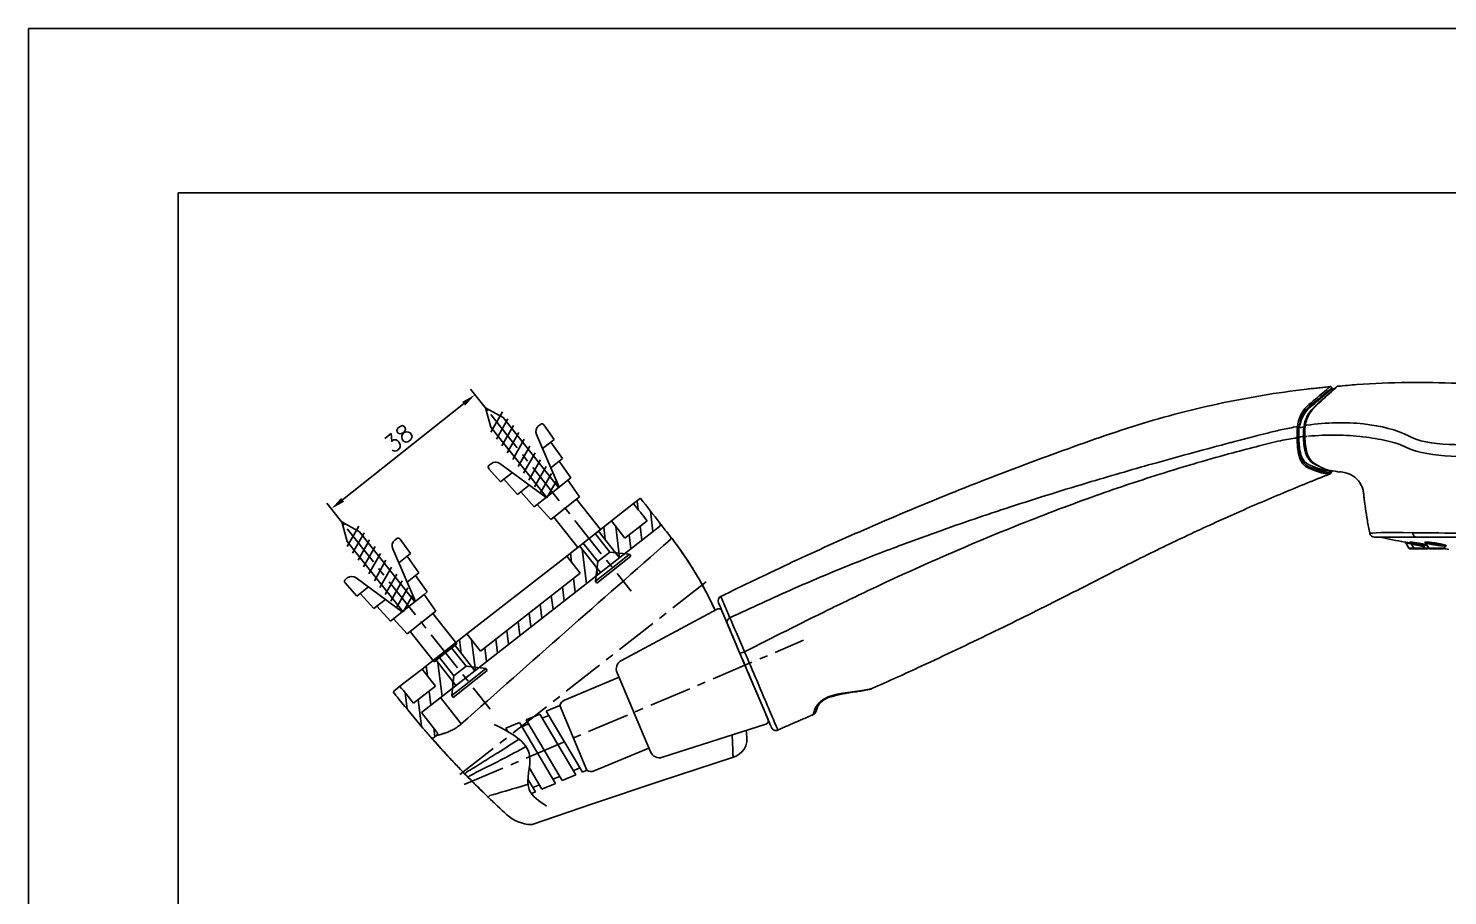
# Model space of a CAD drawing. Extents: x 1212 to 1806, y -420 to 0.
# Drawn here: x 1212.2 to 1506.1, y -179.5 to 0 of the extents above; entities that cross this region are included whole.
import ezdxf

# ---------------------------------------------------------------- set-up
doc = ezdxf.new("R2010")
doc.units = 0
doc.header["$LTSCALE"] = 7
doc.header["$MEASUREMENT"] = 0
doc.header["$PDSIZE"] = -10
doc.linetypes.add('CENTER', pattern=[2, 1.25, -0.25, 0.25, -0.25])
doc.layers.get('0').update_dxf_attribs({"color": 2, "linetype": 'CONTINUOUS'})
for name, color, linetype in [('41', 7, 'CONTINUOUS'), ('CEN', 1, 'CENTER'), ('CL', 1, 'CENTER'), ('D', 2, 'CONTINUOUS'), ('DIM', 2, 'CONTINUOUS'), ('DWG', 7, 'CONTINUOUS')]:
    doc.layers.add(name, color=color, linetype=linetype)
doc.styles.add('GHS', font='ROMANS', dxfattribs={"bigfont": 'GHS'})

# ---------------------------------------------------------------- blocks, each defined once
blk = doc.blocks.new('S')
at = {"layer": 'DWG', "color": 2}
for p, q in [((5596.35, 3276.4), (5600.01, 3276.61)), ((5596.35, 3275.51), (5596.35, 3276.4)), ((5568.04, 3273.82), (5567.54, 3273.82)), ((5567.54, 3264.82), (5567.54, 3273.82)), ((5568.04, 3273.82), (5568.04, 3269.32)), ((5568.04, 3273.82), (5570.94, 3270.92)), ((5583.79, 3273.12), (5587.98, 3273.36)), ((5587.98, 3274.17), (5592.17, 3274.41)), ((5587.98, 3273.36), (5587.98, 3274.17)), ((5599.43, 3274.15), (5587.98, 3271.06)), ((5587.98, 3273.36), (5587.98, 3269.32)), ((5592.17, 3275.28), (5596.35, 3275.51)), ((5592.17, 3274.41), (5592.17, 3275.28)), ((5592.17, 3274.41), (5592.17, 3272.19)), ((5596.35, 3275.51), (5596.35, 3273.32)), ((5600.54, 3276.11), (5600.54, 3275.6)), ((5570.94, 3270.92), (5575.79, 3270.92)), ((5570.94, 3270.92), (5570.94, 3267.72)), ((5583.79, 3272.32), (5575.79, 3272.32)), ((5575.79, 3272.32), (5575.79, 3269.32)), ((5583.79, 3272.32), (5583.79, 3273.12)), ((5583.79, 3266.32), (5583.79, 3272.32)), ((5587.82, 3267.72), (5589.37, 3271.57)), ((5587.98, 3270.92), (5606.46, 3270.92)), ((5589.37, 3267.07), (5591.18, 3271.57)), ((5591.18, 3267.07), (5592.99, 3271.57)), ((5592.99, 3267.07), (5594.8, 3271.57)), ((5594.8, 3267.07), (5596.61, 3271.57)), ((5596.61, 3267.07), (5598.42, 3271.57)), ((5598.42, 3267.07), (5600.23, 3271.57)), ((5600.23, 3267.07), (5602.04, 3271.57)), ((5602.04, 3267.07), (5603.85, 3271.57)), ((5603.85, 3267.07), (5605.66, 3271.57)), ((5605.66, 3267.07), (5607.47, 3271.57)), ((5610.33, 3269.33), (5606.46, 3270.92)), ((5568.04, 3264.82), (5568.04, 3269.32)), ((5568.04, 3264.82), (5570.94, 3267.72)), ((5570.94, 3267.72), (5575.79, 3267.72)), ((5575.79, 3266.32), (5575.79, 3269.32)), ((5587.98, 3265.28), (5587.98, 3269.32)), ((5587.98, 3267.72), (5606.46, 3267.72)), ((5599.43, 3264.49), (5587.98, 3267.59)), ((5610.33, 3269.33), (5606.47, 3267.72)), ((5567.54, 3264.82), (5568.04, 3264.82)), ((5583.79, 3266.32), (5575.79, 3266.32)), ((5583.79, 3266.32), (5583.79, 3265.52)), ((5583.79, 3265.52), (5587.98, 3265.28)), ((5587.98, 3265.28), (5587.98, 3264.47)), ((5592.17, 3264.23), (5592.17, 3266.45)), ((5596.35, 3263.13), (5596.35, 3265.32)), ((5587.98, 3264.47), (5592.17, 3264.23)), ((5592.17, 3264.23), (5592.17, 3263.37)), ((5592.17, 3263.37), (5596.35, 3263.13)), ((5596.35, 3263.13), (5596.35, 3262.24)), ((5596.35, 3262.24), (5600.01, 3262.03)), ((5600.54, 3263.04), (5600.54, 3262.53))]:
    blk.add_line(p, q, dxfattribs=at)
for centre, radius, start, end in [((5600.04, 3276.11), 0.5, 0.0005, 93.2254), ((5599.04, 3275.6), 1.5, 285.1209, 0.0005), ((5599.04, 3263.04), 1.5, 0.0005, 74.8801), ((5600.04, 3262.53), 0.5, 266.7756, 0.0005)]:
    blk.add_arc(centre, radius, start, end, dxfattribs=at)
blk = doc.blocks.new('A$C29546846')
at = {"layer": 'D'}
h = blk.add_hatch(dxfattribs=at)
h.set_pattern_fill('ANSI31', color=256, scale=20, angle=52)
h.set_pattern_definition([(97.000041, (-32727.7857, -4244.771), (-2.48136516, -0.30467515), [])])
edge = h.paths.add_edge_path()
edge.add_line((-149.27, 63.66), (-144.7, 67.23))
edge.add_arc((1044.27, 997.6), 1509.72, 217.87236, 218.04314, ccw=False)
edge.add_line((-147.47, 70.78), (-146.05, 71.89))
edge.add_arc((2134.73, 1849.42), 2891.64, 217.93121, 218.05999)
edge.add_arc((-142.44, 66.46), 0.5, 308, 398.0665, ccw=False)
edge.add_line((-142.13, 66.06), (-150.41, 59.6))
edge.add_line((-150.41, 59.6), (-154.72, 65.12))
edge.add_line((-154.72, 65.12), (-152.04, 67.21))
edge.add_line((-152.04, 67.21), (-149.27, 63.66))
h.paths.add_polyline_path([(-161.34, 59.94), (-158.66, 62.04), (-154.35, 56.52), (-180.35, 36.21), (-184.66, 41.72), (-181.98, 43.81), (-179.21, 40.27), (-158.56, 56.4)])
edge = h.paths.add_edge_path()
edge.add_spline(control_points=[(-189.45, 22.45), (-190.01, 23.08), (-192.27, 25.68), (-194.86, 28.82), (-196.88, 31.36), (-197.27, 31.87)], knot_values=[0, 0, 0, 0, 0.206315, 0.843077, 1, 1, 1, 1], degree=3, periodic=0)
edge.add_line((-197.27, 31.87), (-195.85, 32.98))
edge.add_arc((-92.92, 113.17), 130.48, 217.9236, 219.8999)
edge.add_line((-193.03, 29.47), (-188.51, 33))
edge.add_line((-188.51, 33), (-191.28, 36.55))
edge.add_line((-191.28, 36.55), (-188.6, 38.64))
edge.add_line((-188.6, 38.64), (-184.29, 33.13))
edge.add_line((-184.29, 33.13), (-191.38, 27.59))
edge.add_line((-191.38, 27.59), (-188.19, 23.51))
edge.add_arc((-188.59, 23.2), 0.5, 310.8818, 397.8863, ccw=False)
edge.add_line((-188.26, 22.82), (-188.75, 22.4))
edge.add_arc((-189.08, 22.78), 0.5, 221.2588, 310.6219, ccw=False)
at = {"layer": '41', "color": 0, "linetype": 'Continuous'}
for p, q in [((-2.92, 94.67), (-2.92, 94.5)), ((-2.92, 77.61), (-2.92, 77.29)), ((12.99, 61.6), (12.38, 62.66)), ((14.05, 61.6), (13.45, 62.64)), ((17.14, 61.6), (16.57, 62.6)), ((20.51, 61.92), (20.32, 61.6)), ((12.99, 61.6), (14.05, 61.6)), ((14.31, 61.45), (13.25, 61.45)), ((14.05, 61.6), (17.14, 61.6)), ((16.96, 61.45), (14.31, 61.45)), ((17.14, 61.6), (20.32, 61.6)), ((20.06, 61.45), (17.4, 61.45))]:
    blk.add_line(p, q, dxfattribs=at)
at = {"layer": '41', "color": 7, "linetype": 'Continuous', "extrusion": (0, 0, -1)}
blk.add_arc((-5.9, 64.85, 0), 1, 270, 348.6944, dxfattribs=at)
at = {"layer": '41', "color": 7, "linetype": 'Continuous'}
blk.add_arc((45.58, 238.46), 178.79, 257.577, 259.2369, dxfattribs=at)
at = {"layer": '41', "color": 0, "linetype": 'Continuous', "extrusion": (0.000958473, -0.000170266, -1)}
blk.add_arc((-12.11, 62.53, 0.03), 0.3, 100.0972, 152.4124, dxfattribs=at)
at = {"layer": '41', "color": 0, "linetype": 'Continuous'}
for centre, radius, start, end in [((13.25, 61.75), 0.3, 210, 270), ((14.31, 61.75), 0.3, 210, 270), ((16.96, 61.75), 0.3, 270, 317.6353), ((17.4, 61.75), 0.3, 210, 270), ((20.06, 61.75), 0.3, 270, 330), ((45.58, 238.46), 178.79, 261.8374, 262.2055)]:
    blk.add_arc(centre, radius, start, end, dxfattribs=at)
at = {"layer": '41', "color": 0, "linetype": 'Continuous', "extrusion": (0, 0, -1)}
blk.add_arc((128.99, 50.68, 0), 1, 337, 63.7007, dxfattribs=at)
at = {"layer": '41', "color": 7, "linetype": 'Continuous', "extrusion": (0, 0.000141259, -1)}
blk.add_arc((118.03, 24.85, 0), 1, 246.9254, 337.0002, dxfattribs=at)
at = {"layer": '41', "color": 7, "linetype": 'Continuous'}
for points, knots in [([(-129.43, 51.57), (-124.81, 53.86), (-115.28, 58.45), (-100.7, 65.04), (-85.74, 71.39), (-72.78, 76.52), (-61.9, 80.58), (-53.17, 83.74), (-44.38, 86.75), (-35.46, 89.35), (-26.43, 91.51), (-17.3, 93.25), (-11.17, 94.12), (-8.09, 94.48)], [0, 0, 0, 0, 0.119752, 0.245506, 0.37126, 0.49701, 0.568868, 0.64073, 0.712586, 0.784439, 0.856292, 0.928147, 1, 1, 1, 1]), ([(-1.67, 95.07), (-0.36, 95.21), (4.43, 95.66), (12.73, 95.91), (23.18, 95.78), (30.12, 95.31), (33.58, 94.98)], [0, 0, 0, 0, 0.112692, 0.408737, 0.704782, 1, 1, 1, 1]), ([(4.92, 64.66), (4.75, 65.53), (4.43, 67.23), (4.07, 69.57), (3.82, 71.4), (3.69, 72.68), (3.56, 73.59), (3.28, 74.39), (2.86, 75.15), (2.31, 75.83), (1.67, 76.39), (0.97, 76.82), (0.11, 77.18), (-0.79, 77.35), (-1.41, 77.35), (-1.63, 77.33)], [0, 0, 0, 0, 0.166935, 0.324749, 0.446562, 0.514295, 0.566003, 0.618263, 0.672726, 0.72885, 0.782155, 0.831626, 0.882786, 0.957759, 1, 1, 1, 1]), ([(-8.09, 75.02), (-11.43, 73.67), (-18.16, 70.85), (-28.3, 66.34), (-38.62, 61.49), (-49.08, 56.23), (-60.69, 50.25), (-73.66, 43.87), (-86.49, 37.77), (-94.74, 34.03), (-98.17, 32.5)], [0, 0, 0, 0, 0.108349, 0.21975, 0.334201, 0.451706, 0.572264, 0.727253, 0.887012, 1, 1, 1, 1]), ([(5.9, 63.85), (5.9, 63.85), (5.9, 63.85), (5.91, 63.85), (9.17, 63.85), (14.62, 63.85)], [0, 0, 0, 0, 0.000021, 0.000021, 1, 1, 1, 1]), ([(14.62, 63.85), (19.74, 63.85), (26.78, 63.85), (38.58, 63.85), (42.62, 63.85), (50.83, 63.85), (54.82, 63.85), (66.45, 63.85), (73.21, 63.85), (80.29, 63.85), (82.14, 63.85), (84.62, 63.85), (85.26, 63.85), (85.26, 63.85)], [0, 0, 0, 0, 0.250007, 0.250007, 0.375011, 0.375011, 0.500014, 0.500014, 0.750022, 0.750022, 0.875025, 0.875025, 1, 1, 1, 1]), ([(-125.5, 39.89), (-124.68, 37.97), (-123.9, 36.11), (-122.39, 32.57), (-121.67, 30.88), (-120.43, 27.95), (-119.9, 26.7), (-119.16, 24.95), (-118.95, 24.46), (-118.95, 24.46), (-118.95, 24.46), (-118.95, 24.46)], [0, 0, 0, 0, 0.249983, 0.249983, 0.499966, 0.499966, 0.749949, 0.749949, 0.999932, 0.999932, 1, 1, 1, 1])]:
    blk.add_open_spline(points, degree=3, knots=knots, dxfattribs=at)
at = {"layer": '41', "color": 0, "linetype": 'Continuous'}
for points, degree in [([(-8.09, 94.48), (-3.16, 95.01)], 1), ([(-2.95, 94.51), (-2.4, 94.56)], 1), ([(-8.09, 90.91), (-9.23, 89.79), (-9.8, 88.37), (-10.05, 86.72)], 3), ([(-9.73, 86.55), (-9.48, 88.16), (-8.94, 89.56), (-7.83, 90.67)], 3), ([(-8.02, 90.1), (-8.94, 89.09), (-9.42, 87.88), (-9.68, 86.48)], 3), ([(-8.09, 88.25), (-7.78, 89.13), (-7.3, 89.92), (-6.59, 90.6)], 3), ([(-8.02, 90.1), (-7.85, 90.3), (-7.65, 90.48), (-7.45, 90.66)], 3), ([(-7.83, 90.67), (-7.71, 90.79), (-7.58, 90.91), (-7.45, 91.03)], 3), ([(-8.65, 86.64), (-8.99, 86.59), (-9.33, 86.53), (-9.68, 86.48)], 3), ([(-8.09, 87.02), (-8.17, 87.01), (-8.25, 87), (-8.33, 86.99)], 3), ([(-9.82, 84.48), (-9.84, 84.46), (-9.97, 84.44), (-10.11, 84.43)], 3), ([(-9.78, 84.56), (-9.44, 84.61), (-9.1, 84.65), (-8.76, 84.7)], 3), ([(-8.8, 84.7), (-8.83, 84.67), (-8.68, 84.64), (-8.51, 84.65)], 3), ([(-8.8, 84.7), (-8.76, 83.53), (-8.67, 82.44), (-8.39, 81.51)], 3), ([(-8.51, 84.65), (-8.37, 84.66), (-8.23, 84.68), (-8.09, 84.69)], 3), ([(-8.09, 81.34), (-8.37, 82.3), (-8.47, 83.45), (-8.51, 84.65)], 3), ([(-6.51, 79.1), (-7.32, 79.58), (-7.81, 80.37), (-8.09, 81.34)], 3), ([(-7.45, 78.75), (-7.72, 78.86), (-7.97, 79), (-8.19, 79.17)], 3), ([(-3.12, 77.01), (-5.61, 76.03), (-8.09, 75.02)], 2), ([(-7.45, 78.32), (-7.62, 78.38), (-7.78, 78.45), (-7.93, 78.54)], 3), ([(-7.59, 78.07), (-7.56, 78.06), (-7.52, 78.04), (-7.49, 78.03)], 3), ([(-5.4, 77.28), (-6.01, 77.47), (-6.71, 77.74), (-7.49, 78.03)], 3), ([(-7.25, 78.67), (-7.31, 78.7), (-7.38, 78.72), (-7.45, 78.75)], 3), ([(-7.34, 78.28), (-7.37, 78.29), (-7.41, 78.3), (-7.45, 78.32)], 3), ([(-6.35, 78.88), (-6.7, 79.08)], 1), ([(-6.16, 78.89), (-6.28, 78.96), (-6.4, 79.03), (-6.51, 79.1)], 3), ([(-129.91, 50.29), (-129.91, 50.29), (-129.28, 48.79), (-128.11, 46.04)], 3), ([(-127.53, 47.15), (-128, 46.94), (-128.27, 46.42), (-128.11, 46.04)], 3), ([(-124.5, 40.14), (-125.63, 42.77), (-126.83, 45.52), (-127.53, 47.15)], 3), ([(-124.5, 40.14), (-124.99, 39.93), (-125.47, 39.81), (-125.5, 39.89)], 3), ([(-98.7, 32.37), (-100.54, 31.97), (-103.42, 31.89), (-106.52, 31.04)], 3), ([(-98.7, 32.37), (-98.76, 32.33), (-98.83, 32.31), (-98.91, 32.3)], 3), ([(-106.52, 31.04), (-106.53, 30.93), (-106.56, 30.87), (-106.61, 30.87)], 3), ([(-109.93, 28.28), (-110.18, 27.52), (-110.32, 27.09), (-110.32, 27.09)], 3), ([(-109.38, 28.76), (-109.48, 28.53), (-109.68, 28.35), (-109.93, 28.28)], 3)]:
    blk.add_open_spline(points, degree=degree, dxfattribs=at)
for points, knots in [([(-3.25, 95), (-3.25, 94.99), (-3.71, 94.62), (-5.3, 93.29), (-6.41, 92.34), (-7.69, 91.27)], [0, 0, 0, 0, 0.499954, 0.499954, 1, 1, 1, 1]), ([(-7.45, 91.03), (-6.13, 92.08), (-5.01, 93.02), (-3.39, 94.32), (-2.92, 94.7), (-2.92, 94.7)], [0, 0, 0, 0, 0.500139, 0.500139, 1, 1, 1, 1]), ([(-7.45, 90.66), (-6.16, 91.76), (-5.03, 92.75), (-3.39, 94.14), (-2.92, 94.53), (-2.92, 94.53)], [0, 0, 0, 0, 0.500002, 0.500002, 1, 1, 1, 1]), ([(-6.75, 90.58), (-6.57, 90.76), (-6.06, 91.24), (-5.33, 91.93), (-4.55, 92.65), (-3.89, 93.26), (-3.28, 93.79), (-2.77, 94.24), (-2.37, 94.6), (-2.07, 94.85), (-1.88, 95.01), (-1.83, 95.05), (-1.81, 95.07), (-1.81, 95.07)], [0, 0, 0, 0, 0.06774, 0.189498, 0.289469, 0.395462, 0.500779, 0.604863, 0.706939, 0.806544, 0.903561, 0.988568, 1, 1, 1, 1]), ([(-6.59, 90.6), (-5.2, 91.94), (-3.97, 93.09), (-2.23, 94.63), (-1.72, 95.08), (-1.65, 95.13)], [0, 0, 0, 0, 0.516884, 0.516884, 1, 1, 1, 1]), ([(-3.29, 94.99), (-3.28, 94.99), (-3.25, 95), (-3.18, 95), (-3.08, 94.97), (-2.99, 94.91), (-2.93, 94.81), (-2.92, 94.73), (-2.92, 94.68), (-2.92, 94.66)], [0, 0, 0, 0, 0.038141, 0.183512, 0.363982, 0.55046, 0.754968, 0.912751, 1, 1, 1, 1]), ([(-2.33, 94.62), (-2.26, 94.68), (-2.1, 94.82), (-1.91, 94.99), (-1.83, 95.06), (-1.81, 95.07), (-1.81, 95.07), (-1.81, 95.07), (-1.8, 95.08), (-1.79, 95.08), (-1.76, 95.1), (-1.73, 95.13), (-1.69, 95.13), (-1.68, 95.13)], [0, 0, 0, 0, 0.201793, 0.521929, 0.833809, 0.910212, 0.949108, 0.964968, 0.967636, 0.969682, 0.973234, 0.994881, 1, 1, 1, 1]), ([(-7.69, 91.27), (-7.83, 91.15), (-7.97, 91.03), (-8.09, 90.91), (-8.09, 90.91), (-8.09, 90.91), (-8.09, 90.91)], [0, 0, 0, 0, 0.999912, 0.999912, 0.999912, 1, 1, 1, 1]), ([(-8.43, 86.97), (-8.35, 87.41), (-8.24, 87.84), (-8.09, 88.25), (-8.09, 88.25), (-8.09, 88.25), (-8.09, 88.25)], [0, 0, 0, 0, 0.999963, 0.999963, 0.999963, 1, 1, 1, 1]), ([(-8.32, 88.15), (-8.3, 88.21), (-8.18, 88.59), (-7.87, 89.2), (-7.37, 89.93), (-7, 90.38), (-6.77, 90.57), (-6.75, 90.59)], [0, 0, 0, 0, 0.071087, 0.40979, 0.702104, 0.978365, 1, 1, 1, 1]), ([(-10.05, 86.72), (-11.11, 86.53), (-13.09, 86.17), (-15.83, 85.49), (-18.19, 84.9), (-20.16, 84.4), (-21.74, 83.98), (-22.94, 83.66), (-26.14, 82.81), (-31.51, 81.38), (-41.13, 78.73), (-53.83, 75.06), (-68.96, 70.35), (-82.6, 65.7), (-92.53, 62.06), (-102.5, 58.21), (-113.84, 53.54), (-123.13, 49.2), (-127.53, 47.15)], [0, 0, 0, 0, 0.025931, 0.048678, 0.068237, 0.084609, 0.097792, 0.107788, 0.114596, 0.177778, 0.241928, 0.355622, 0.496925, 0.624611, 0.703805, 0.752378, 0.882716, 1, 1, 1, 1]), ([(-10.05, 86.73), (-10.05, 86.73), (-10.05, 86.73), (-10.05, 86.73), (-10.07, 86.56), (-10.09, 86.38), (-10.1, 86.18), (-10.12, 85.87), (-10.13, 85.53), (-10.13, 85.19), (-10.13, 84.94), (-10.12, 84.68), (-10.11, 84.43), (-10.11, 84.43), (-10.11, 84.43), (-10.11, 84.43)], [0, 0, 0, 0, 0.000025, 0.000025, 0.000025, 0.260317, 0.260317, 0.260317, 0.689007, 0.689007, 0.689007, 0.999975, 0.999975, 0.999975, 1, 1, 1, 1]), ([(-9.82, 84.48), (-9.83, 84.7), (-9.83, 84.93), (-9.83, 85.16), (-9.82, 85.47), (-9.81, 85.78), (-9.79, 86.06), (-9.77, 86.23), (-9.75, 86.4), (-9.73, 86.55)], [0, 0, 0, 0, 0.312552, 0.312552, 0.312552, 0.74271, 0.74271, 0.74271, 1, 1, 1, 1]), ([(-9.68, 86.48), (-9.71, 86.31), (-9.73, 86.13), (-9.75, 85.93), (-9.77, 85.67), (-9.78, 85.38), (-9.78, 85.09), (-9.79, 84.92), (-9.78, 84.74), (-9.78, 84.56)], [0, 0, 0, 0, 0.310249, 0.310249, 0.310249, 0.738272, 0.738272, 0.738272, 1, 1, 1, 1]), ([(-8.68, 86.8), (-8.71, 86.64), (-8.74, 86.46), (-8.75, 86.27), (-8.78, 85.99), (-8.8, 85.69), (-8.8, 85.38), (-8.81, 85.15), (-8.8, 84.92), (-8.8, 84.7)], [0, 0, 0, 0, 0.2748, 0.2748, 0.2748, 0.694166, 0.694166, 0.694166, 1, 1, 1, 1]), ([(-8.65, 86.98), (-8.64, 87.06), (-8.56, 87.46), (-8.46, 87.86), (-8.33, 88.15), (-8.33, 88.15)], [0, 0, 0, 0, 0.202841, 0.993882, 1, 1, 1, 1]), ([(-8.51, 84.65), (-8.51, 84.65), (-8.51, 84.65), (-8.51, 84.65), (-8.52, 84.9), (-8.53, 85.15), (-8.53, 85.4), (-8.53, 85.74), (-8.52, 86.08), (-8.5, 86.39), (-8.48, 86.6), (-8.46, 86.79), (-8.43, 86.97), (-8.43, 86.97), (-8.43, 86.97), (-8.43, 86.97)], [0, 0, 0, 0, 0.000024, 0.000024, 0.000024, 0.307399, 0.307399, 0.307399, 0.727352, 0.727352, 0.727352, 0.999976, 0.999976, 0.999976, 1, 1, 1, 1]), ([(12.98, 84.8), (10.53, 86.04), (7.25, 86.88), (0.03, 87.69), (-4.04, 87.59), (-8.09, 87.02)], [0, 0, 0, 0, 0.5, 0.5, 1, 1, 1, 1]), ([(-124.5, 40.14), (-118.74, 43.05), (-109.67, 47.63), (-91.04, 56.58), (-72.9, 64.53), (-53.24, 72.02), (-40.66, 76.27), (-30.89, 79.24), (-24.01, 81.17), (-18.29, 82.65), (-13.88, 83.78), (-11.25, 84.24), (-10.11, 84.44)], [0, 0, 0, 0, 0.157344, 0.247656, 0.503982, 0.640054, 0.760692, 0.827631, 0.889137, 0.934853, 0.971804, 1, 1, 1, 1]), ([(-10.11, 84.44), (-10.07, 83.08), (-9.98, 81.79), (-9.42, 79.63), (-8.93, 78.78), (-8.09, 78.3)], [0, 0, 0, 0, 0.5, 0.5, 1, 1, 1, 1]), ([(-7.93, 78.54), (-8.74, 79), (-9.2, 79.84), (-9.72, 81.94), (-9.79, 83.18), (-9.82, 84.48)], [0, 0, 0, 0, 0.5, 0.5, 1, 1, 1, 1]), ([(-9.78, 84.56), (-9.75, 83.42), (-9.66, 82.33), (-9.22, 80.46), (-8.84, 79.68), (-8.19, 79.17)], [0, 0, 0, 0, 0.5, 0.5, 1, 1, 1, 1]), ([(-7.86, 84.72), (-5.86, 84.91), (-3.9, 85.01), (-0.06, 84.96), (1.77, 84.82), (5.25, 84.41), (6.92, 84.15), (9.96, 83.46), (11.37, 83.05), (12.55, 82.38)], [0, 0, 0, 0, 0.25, 0.25, 0.5, 0.5, 0.75, 0.75, 1, 1, 1, 1]), ([(12.55, 82.38), (15.07, 81.22), (18.25, 80.83), (25.28, 80.37), (29.08, 80.3), (33.17, 80.25)], [0, 0, 0, 0, 0.5, 0.5, 1, 1, 1, 1]), ([(13.53, 84.54), (13.35, 84.63), (13.17, 84.71), (12.98, 84.8), (12.98, 84.8), (12.98, 84.8), (12.98, 84.8)], [0, 0, 0, 0, 0.999933, 0.999933, 0.999933, 1, 1, 1, 1]), ([(33.58, 82.82), (29.72, 82.84), (26, 82.86), (19.15, 83.13), (15.97, 83.31), (13.53, 84.54)], [0, 0, 0, 0, 0.5, 0.5, 1, 1, 1, 1]), ([(-6.69, 79.08), (-6.87, 79.18), (-7.22, 79.42), (-7.67, 79.88), (-8.04, 80.45), (-8.27, 80.98), (-8.36, 81.32), (-8.39, 81.43)], [0, 0, 0, 0, 0.203886, 0.433687, 0.663315, 0.894302, 1, 1, 1, 1]), ([(-8.09, 78.3), (-8.09, 78.3), (-8.09, 78.3), (-8.09, 78.3), (-7.93, 78.21), (-7.77, 78.14), (-7.59, 78.07)], [0, 0, 0, 0, 0.000078, 0.000078, 0.000078, 1, 1, 1, 1]), ([(-7.49, 78.03), (-6.16, 77.53), (-5.06, 77.11), (-3.52, 76.92), (-3.11, 77.01), (-3.11, 77.01), (-3.52, 76.92), (-4.6, 77.06), (-4.98, 77.15), (-5.4, 77.28)], [0, 0, 0, 0, 0.293025, 0.293025, 0.586049, 0.586049, 0.879074, 0.879074, 1, 1, 1, 1]), ([(-7.49, 78.03), (-6.16, 77.53), (-5.06, 77.11), (-3.52, 76.92), (-3.11, 77.01), (-3.11, 77.01)], [0, 0, 0, 0, 0.500002, 0.500002, 1, 1, 1, 1]), ([(-2.92, 77.29), (-2.92, 77.29), (-2.92, 77.29), (-2.92, 77.29), (-3.32, 77.2), (-4.85, 77.39), (-5.97, 77.79), (-7.34, 78.28)], [0, 0, 0, 0, 0.00005, 0.00005, 0.500025, 0.500025, 1, 1, 1, 1]), ([(-2.92, 77.61), (-2.92, 77.61), (-2.92, 77.61), (-2.92, 77.61), (-3.31, 77.52), (-4.83, 77.7), (-5.91, 78.12), (-7.25, 78.67)], [0, 0, 0, 0, 0.001514, 0.001514, 0.500757, 0.500757, 1, 1, 1, 1]), ([(-3.62, 77.65), (-3.8, 77.69), (-4.17, 77.8), (-4.81, 78.09), (-5.51, 78.48), (-6.05, 78.74), (-6.34, 78.89)], [0, 0, 0, 0, 0.226066, 0.459597, 0.72111, 1, 1, 1, 1]), ([(-3.48, 77.66), (-3.72, 77.72), (-3.99, 77.8), (-4.84, 78.14), (-5.48, 78.5), (-6.16, 78.89)], [0, 0, 0, 0, 0.327451, 0.327451, 1, 1, 1, 1]), ([(-1.6, 77.34), (-1.6, 77.34), (-1.97, 77.45), (-2.98, 77.57), (-3.22, 77.6), (-3.48, 77.66)], [0, 0, 0, 0, 0.795792, 0.795792, 1, 1, 1, 1]), ([(13.85, 64.75), (8.25, 64.95), (4.92, 64.66), (4.92, 64.66), (4.92, 64.66), (4.92, 64.66)], [0, 0, 0, 0, 0.999963, 0.999963, 1, 1, 1, 1]), ([(13.83, 64.73), (13.83, 64.72), (13.84, 64.7), (13.84, 64.69), (13.85, 64.58), (13.88, 64.47), (13.92, 64.37), (13.97, 64.27), (14.02, 64.18), (14.09, 64.11), (14.15, 64.03), (14.23, 63.97), (14.32, 63.92), (14.4, 63.88), (14.49, 63.86), (14.58, 63.85), (14.59, 63.85), (14.6, 63.85), (14.62, 63.85)], [0, 0, 0, 0, 0.028811, 0.028811, 0.028811, 0.261252, 0.261252, 0.261252, 0.493694, 0.493694, 0.493694, 0.733453, 0.733453, 0.733453, 0.965909, 0.965909, 0.965909, 1, 1, 1, 1]), ([(86.24, 64.66), (86.24, 64.66), (86.24, 64.66), (86.24, 64.66), (85.57, 64.66), (83.02, 64.66), (81.12, 64.66), (73.84, 64.66), (66.9, 64.66), (54.97, 64.66), (50.88, 64.66), (42.46, 64.66), (38.32, 64.66), (30.26, 64.67), (26.45, 64.68), (19.51, 64.71), (16.42, 64.73), (13.85, 64.75)], [0, 0, 0, 0, 0.00001, 0.00001, 0.125009, 0.125009, 0.250007, 0.250007, 0.500005, 0.500005, 0.625004, 0.625004, 0.750002, 0.750002, 0.875001, 0.875001, 1, 1, 1, 1]), ([(12.93, 62.68), (12.79, 62.71), (12.66, 62.73), (12.55, 62.75), (12.41, 62.78), (12.3, 62.8), (12.24, 62.81), (12.19, 62.82), (12.17, 62.82), (12.17, 62.82)], [0, 0, 0, 0, 0.306051, 0.306051, 0.306051, 0.703675, 0.703675, 0.703675, 1, 1, 1, 1]), ([(12.37, 62.68), (12.37, 62.68), (12.39, 62.67), (12.43, 62.66), (12.49, 62.65), (12.59, 62.63), (12.72, 62.61), (12.81, 62.59), (12.93, 62.57), (13.06, 62.54)], [0, 0, 0, 0, 0.296512, 0.296512, 0.296512, 0.694122, 0.694122, 0.694122, 1, 1, 1, 1]), ([(13.47, 62.59), (13.33, 62.61), (13.2, 62.64), (13.08, 62.66), (13.03, 62.67), (12.98, 62.68), (12.93, 62.68)], [0, 0, 0, 0, 0.710407, 0.710407, 0.710407, 1, 1, 1, 1]), ([(13.06, 62.54), (13.1, 62.53), (13.15, 62.52), (13.19, 62.51), (13.38, 62.48), (13.59, 62.44), (13.8, 62.39), (13.81, 62.39), (13.81, 62.39), (13.81, 62.39), (14.03, 62.35), (14.26, 62.3), (14.48, 62.26), (14.71, 62.21), (14.93, 62.17), (15.13, 62.13), (15.33, 62.09), (15.52, 62.05), (15.68, 62.02), (15.84, 61.98), (15.98, 61.96), (16.08, 61.93), (16.18, 61.91), (16.26, 61.9), (16.3, 61.89), (16.33, 61.88), (16.34, 61.88), (16.31, 61.89), (16.27, 61.89), (16.21, 61.91), (16.11, 61.93), (16.01, 61.95), (15.89, 61.97), (15.74, 62), (15.63, 62.03), (15.5, 62.05), (15.36, 62.08), (15.17, 62.12), (14.95, 62.16), (14.73, 62.21), (14.51, 62.25), (14.28, 62.3), (14.06, 62.34), (13.88, 62.38), (13.71, 62.41), (13.55, 62.44)], [0, 0, 0, 0, 0.019505, 0.019505, 0.019505, 0.100867, 0.100867, 0.100867, 0.101556, 0.101556, 0.101556, 0.183131, 0.183131, 0.183131, 0.263131, 0.263131, 0.263131, 0.34109, 0.34109, 0.34109, 0.417294, 0.417294, 0.417294, 0.492655, 0.492655, 0.492655, 0.568394, 0.568394, 0.568394, 0.645526, 0.645526, 0.645526, 0.717879, 0.717879, 0.717879, 0.774486, 0.774486, 0.774486, 0.855793, 0.855793, 0.855793, 0.936961, 0.936961, 0.936961, 1, 1, 1, 1]), ([(13.75, 62.78), (13.63, 62.8), (13.53, 62.81), (13.45, 62.81), (13.34, 62.82), (13.27, 62.82), (13.24, 62.82), (13.23, 62.81), (13.23, 62.81), (13.23, 62.8)], [0, 0, 0, 0, 0.332226, 0.332226, 0.332226, 0.774358, 0.774358, 0.774358, 1, 1, 1, 1]), ([(13.23, 62.8), (13.24, 62.79), (13.26, 62.79), (13.28, 62.78), (13.33, 62.76), (13.43, 62.73), (13.55, 62.7), (13.6, 62.69), (13.66, 62.67), (13.72, 62.66)], [0, 0, 0, 0, 0.257008, 0.257008, 0.257008, 0.7894, 0.7894, 0.7894, 1, 1, 1, 1]), ([(13.44, 62.66), (13.43, 62.66), (13.44, 62.67), (13.45, 62.67), (13.47, 62.68), (13.54, 62.68), (13.63, 62.67), (13.71, 62.66), (13.8, 62.65), (13.91, 62.64)], [0, 0, 0, 0, 0.19484, 0.19484, 0.19484, 0.654593, 0.654593, 0.654593, 1, 1, 1, 1]), ([(16.75, 62.29), (16.74, 62.29), (16.72, 62.29), (16.7, 62.3), (16.49, 62.34), (16.26, 62.38), (16.01, 62.43), (15.77, 62.47), (15.51, 62.52), (15.25, 62.56), (15, 62.6), (14.74, 62.64), (14.51, 62.68), (14.28, 62.71), (14.07, 62.74), (13.89, 62.77), (13.84, 62.77), (13.8, 62.78), (13.75, 62.78)], [0, 0, 0, 0, 0.018089, 0.018089, 0.018089, 0.247607, 0.247607, 0.247607, 0.480113, 0.480113, 0.480113, 0.712679, 0.712679, 0.712679, 0.942237, 0.942237, 0.942237, 1, 1, 1, 1]), ([(13.91, 62.64), (13.94, 62.63), (13.98, 62.63), (14.02, 62.62), (14.18, 62.6), (14.37, 62.57), (14.58, 62.54), (14.58, 62.54), (14.58, 62.54), (14.59, 62.53), (14.79, 62.5), (15.02, 62.46), (15.25, 62.42), (15.48, 62.37), (15.71, 62.33), (15.93, 62.28), (16.14, 62.24), (16.35, 62.19), (16.53, 62.15), (16.66, 62.12), (16.78, 62.09), (16.89, 62.06)], [0, 0, 0, 0, 0.050715, 0.050715, 0.050715, 0.248442, 0.248442, 0.248442, 0.252128, 0.252128, 0.252128, 0.456016, 0.456016, 0.456016, 0.659285, 0.659285, 0.659285, 0.859069, 0.859069, 0.859069, 1, 1, 1, 1]), ([(16.88, 62.81), (16.75, 62.82), (16.65, 62.82), (16.57, 62.82), (16.46, 62.82), (16.39, 62.81), (16.36, 62.79), (16.34, 62.78), (16.34, 62.76), (16.36, 62.74)], [0, 0, 0, 0, 0.309901, 0.309901, 0.309901, 0.715524, 0.715524, 0.715524, 1, 1, 1, 1]), ([(16.36, 62.74), (16.37, 62.74), (16.38, 62.73), (16.4, 62.72), (16.45, 62.69), (16.54, 62.65), (16.67, 62.62), (16.8, 62.58), (16.96, 62.53), (17.15, 62.49), (17.35, 62.45), (17.58, 62.4), (17.81, 62.36), (18.05, 62.31), (18.31, 62.27), (18.57, 62.23), (18.82, 62.19), (19.08, 62.15), (19.32, 62.12), (19.56, 62.09), (19.79, 62.07), (19.98, 62.06), (20.12, 62.04), (20.24, 62.04), (20.35, 62.03), (20.49, 62.03), (20.6, 62.03), (20.68, 62.03), (20.73, 62.04), (20.77, 62.05), (20.79, 62.06)], [0, 0, 0, 0, 0.034097, 0.034097, 0.034097, 0.1493, 0.1493, 0.1493, 0.26686, 0.26686, 0.26686, 0.386501, 0.386501, 0.386501, 0.507018, 0.507018, 0.507018, 0.626759, 0.626759, 0.626759, 0.744407, 0.744407, 0.744407, 0.825081, 0.825081, 0.825081, 0.9298, 0.9298, 0.9298, 1, 1, 1, 1]), ([(16.56, 62.61), (16.55, 62.62), (16.56, 62.64), (16.57, 62.64), (16.59, 62.66), (16.66, 62.67), (16.75, 62.67), (16.83, 62.68), (16.92, 62.68), (17.03, 62.67)], [0, 0, 0, 0, 0.227993, 0.227993, 0.227993, 0.665654, 0.665654, 0.665654, 1, 1, 1, 1]), ([(20.79, 62.06), (20.8, 62.06), (20.81, 62.07), (20.81, 62.08), (20.81, 62.1), (20.78, 62.13), (20.7, 62.16), (20.63, 62.19), (20.51, 62.23), (20.36, 62.27), (20.21, 62.31), (20.02, 62.35), (19.81, 62.4), (19.6, 62.44), (19.36, 62.49), (19.11, 62.53), (18.87, 62.58), (18.6, 62.62), (18.35, 62.66), (18.1, 62.69), (17.84, 62.72), (17.61, 62.75), (17.39, 62.78), (17.18, 62.8), (17, 62.81), (16.96, 62.81), (16.92, 62.81), (16.88, 62.81)], [0, 0, 0, 0, 0.048058, 0.048058, 0.048058, 0.175359, 0.175359, 0.175359, 0.304823, 0.304823, 0.304823, 0.436929, 0.436929, 0.436929, 0.571046, 0.571046, 0.571046, 0.705615, 0.705615, 0.705615, 0.838801, 0.838801, 0.838801, 0.969386, 0.969386, 0.969386, 1, 1, 1, 1]), ([(17.03, 62.67), (17.06, 62.67), (17.1, 62.66), (17.14, 62.66), (17.3, 62.65), (17.48, 62.63), (17.68, 62.61), (17.68, 62.61), (17.69, 62.61), (17.69, 62.61), (17.9, 62.58), (18.12, 62.55), (18.35, 62.51), (18.58, 62.47), (18.81, 62.43), (19.03, 62.39), (19.25, 62.34), (19.46, 62.3), (19.65, 62.25), (19.83, 62.21), (19.99, 62.16), (20.13, 62.12), (20.25, 62.08), (20.35, 62.05), (20.42, 62.01), (20.48, 61.98), (20.51, 61.95), (20.51, 61.93), (20.51, 61.93), (20.51, 61.93), (20.51, 61.93)], [0, 0, 0, 0, 0.03204, 0.03204, 0.03204, 0.166192, 0.166192, 0.166192, 0.168659, 0.168659, 0.168659, 0.307992, 0.307992, 0.307992, 0.448542, 0.448542, 0.448542, 0.588181, 0.588181, 0.588181, 0.725085, 0.725085, 0.725085, 0.858488, 0.858488, 0.858488, 0.988919, 0.988919, 0.988919, 1, 1, 1, 1]), ([(-127.53, 47.15), (-128.15, 48.58), (-128.62, 49.67), (-129.27, 51.18), (-129.44, 51.58), (-129.44, 51.58)], [0, 0, 0, 0, 0.500081, 0.500081, 1, 1, 1, 1]), ([(-117.64, 23.93), (-117.64, 23.93), (-117.85, 24.43), (-118.61, 26.25), (-119.17, 27.56), (-121.1, 32.15), (-122.77, 36.08), (-124.5, 40.14)], [0, 0, 0, 0, 0.249998, 0.249998, 0.499999, 0.499999, 1, 1, 1, 1]), ([(-98.36, 32.41), (-98.36, 32.41), (-98.37, 32.41), (-98.41, 32.4), (-98.57, 32.37), (-98.73, 32.33), (-98.87, 32.3), (-98.87, 32.3)], [0, 0, 0, 0, 0.042504, 0.265862, 0.612273, 0.983918, 1, 1, 1, 1]), ([(-98.13, 32.48), (-98.13, 32.48), (-98.13, 32.48), (-98.14, 32.48), (-98.16, 32.48), (-98.25, 32.46), (-98.39, 32.44), (-98.47, 32.42), (-98.58, 32.4), (-98.7, 32.37)], [0, 0, 0, 0, 0.110899, 0.110899, 0.110899, 0.671686, 0.671686, 0.671686, 1, 1, 1, 1]), ([(-98.16, 32.47), (-98.16, 32.47), (-98.2, 32.45), (-98.25, 32.44), (-98.31, 32.42), (-98.33, 32.42), (-98.34, 32.41), (-98.35, 32.41), (-98.35, 32.41), (-98.36, 32.41), (-98.37, 32.41), (-98.4, 32.4), (-98.42, 32.4)], [0, 0, 0, 0, 0.016095, 0.145729, 0.221375, 0.239043, 0.250668, 0.263613, 0.285262, 0.336702, 0.557964, 1, 1, 1, 1]), ([(-106.52, 31.04), (-106.69, 30.99), (-106.87, 30.93), (-107.04, 30.86), (-107.41, 30.73), (-107.77, 30.54), (-108.09, 30.34), (-108.43, 30.12), (-108.74, 29.87), (-108.99, 29.62), (-109.22, 29.4), (-109.41, 29.17), (-109.56, 28.96), (-109.74, 28.71), (-109.87, 28.47), (-109.93, 28.28)], [0, 0, 0, 0, 0.100225, 0.100225, 0.100225, 0.315992, 0.315992, 0.315992, 0.545924, 0.545924, 0.545924, 0.751961, 0.751961, 0.751961, 1, 1, 1, 1]), ([(-106.6, 30.85), (-106.72, 30.82), (-107.01, 30.73), (-107.47, 30.52), (-107.96, 30.25), (-108.4, 29.93), (-108.78, 29.59), (-109.08, 29.26), (-109.27, 28.98), (-109.34, 28.86), (-109.37, 28.78), (-109.38, 28.76)], [0, 0, 0, 0, 0.085318, 0.201689, 0.324627, 0.45045, 0.58184, 0.716897, 0.854614, 0.961561, 1, 1, 1, 1]), ([(-98.91, 32.31), (-99.01, 32.28), (-99.47, 32.16), (-100.27, 32.03), (-101.3, 31.88), (-102.31, 31.74), (-103.35, 31.58), (-104.47, 31.35), (-105.55, 31.09), (-106.27, 30.91), (-106.6, 30.82)], [0, 0, 0, 0, 0.05161, 0.22765, 0.368833, 0.494458, 0.626448, 0.755274, 0.890448, 1, 1, 1, 1]), ([(-109.36, 28.8), (-109.4, 28.69), (-109.49, 28.45), (-109.61, 28.12), (-109.71, 27.85), (-109.76, 27.71), (-109.77, 27.67), (-109.77, 27.67), (-109.77, 27.66), (-109.77, 27.66), (-109.78, 27.66), (-109.78, 27.65), (-109.79, 27.63), (-109.84, 27.5), (-109.97, 27.32), (-110.16, 27.15), (-110.28, 27.11), (-110.31, 27.1)], [0, 0, 0, 0, 0.124314, 0.298669, 0.512899, 0.697717, 0.795389, 0.846005, 0.85326, 0.855945, 0.857869, 0.858935, 0.860712, 0.869418, 0.934681, 0.980867, 1, 1, 1, 1]), ([(-109.51, 28.39), (-109.54, 28.32), (-109.61, 28.12), (-109.7, 27.86), (-109.75, 27.72), (-109.77, 27.68), (-109.77, 27.67), (-109.77, 27.67), (-109.77, 27.67)], [0, 0, 0, 0, 0.168429, 0.490614, 0.770163, 0.917659, 0.992439, 1, 1, 1, 1])]:
    blk.add_open_spline(points, degree=3, knots=knots, dxfattribs=at)
at = {"layer": '41', "color": 7, "linetype": 'Continuous'}
for points, degree in [([(-128.11, 46.04), (-127.51, 44.62), (-126.48, 42.2), (-125.5, 39.89)], 3), ([(-110.32, 27.12), (-117.64, 23.94)], 1)]:
    blk.add_open_spline(points, degree=degree, dxfattribs=at)
at = {"layer": 'CEN', "linetype": 'CENTER'}
blk.add_line((-132.45, 54.59), (-183.6, 14.63), dxfattribs=at)
at = {"layer": 'CL'}
for p, q in [((-177.04, 89.2), (-148.02, 52.67)), ((-206.8, 65.57), (-177.17, 28.27)), ((-182.59, 12.66), (-112.28, 42.5))]:
    blk.add_line(p, q, dxfattribs=at)
at = {"layer": 'D'}
for p, q in [((-177.66, 89.99), (-181.25, 94.5)), ((-182.67, 91.46), (-207.72, 71.56)), ((-207.42, 66.35), (-211.01, 70.87))]:
    blk.add_line(p, q, dxfattribs=at)
at = {"layer": 'D', "color": 0}
blk.add_point((-130.17, 48.95), dxfattribs=at)
at = {"layer": 'D'}
for points in [[(-182.98, 91.86), (-182.36, 91.07), (-180.32, 93.33)], [(-208.04, 71.95), (-207.41, 71.17), (-210.07, 69.7)]]:
    blk.add_solid(points, dxfattribs=at)
at = {"layer": 'DIM'}
blk.add_spline([(-176.36, 25.11), (-169.01, 18.61), (-169.11, 11.65), (-165.51, 8.21)], degree=3, dxfattribs=at)
at = {"layer": 'DWG', "linetype": 'Continuous'}
for p, q in [((-147.47, 70.78), (-152.04, 67.21)), ((-147.47, 70.78), (-146.05, 71.89)), ((-191.38, 27.59), (-142.13, 66.06)), ((-161.34, 59.94), (-152.04, 67.21)), ((-150.41, 59.6), (-154.72, 65.12)), ((-149.27, 63.66), (-152.04, 67.21)), ((-149.27, 63.66), (-144.7, 67.23)), ((-154.35, 56.52), (-158.66, 62.04)), ((-161.34, 59.94), (-181.98, 43.81)), ((-158.56, 56.4), (-161.34, 59.94)), ((-179.21, 40.27), (-158.56, 56.4)), ((-191.28, 36.55), (-181.98, 43.81)), ((-180.35, 36.21), (-184.66, 41.72)), ((-179.21, 40.27), (-181.98, 43.81)), ((-184.29, 33.13), (-188.6, 38.64)), ((-191.28, 36.55), (-195.85, 32.98)), ((-188.51, 33), (-191.28, 36.55)), ((-197.27, 31.87), (-195.85, 32.98)), ((-193.03, 29.47), (-188.51, 33)), ((-187.44, 30.66), (-183.43, 25.53)), ((-188.2, 23.51), (-191.38, 27.59)), ((-183.15, 25.22), (-183.43, 25.53)), ((-188.26, 22.82), (-188.75, 22.4)), ((-188.35, 21.2), (-188.24, 21.08)), ((-126.77, 18.33), (-126.92, 18.8)), ((-182.53, 14.96), (-182.42, 14.84)), ((-179.81, 12.21), (-179.8, 12.2)), ((-179.07, 11.47), (-178.9, 11.3)), ((-178.31, 10.73), (-178.23, 10.65)), ((-177.7, 10.13), (-177.63, 10.07)), ((-177.63, 10.07), (-177.58, 10.02)), ((-177.58, 10.02), (-177.23, 10.38)), ((-177.58, 10.02), (-177.54, 9.98))]:
    blk.add_line(p, q, dxfattribs=at)
at = {"layer": 'DWG'}
for p, q in [((-130.17, 48.95), (-150.01, 38.31)), ((-124.42, 37.35), (-129.19, 48.61)), ((-143.98, 19.42), (-150.9, 35.76)), ((-124.42, 37.35), (-119.65, 26.09)), ((-161.82, 30.13), (-150.49, 34.88)), ((-166.93, 27.24), (-169.73, 26.07)), ((-159.46, 14.65), (-166.93, 27.24)), ((-166.42, 26.37), (-165.05, 26.94)), ((-162.77, 28.98), (-165.57, 27.81)), ((-158.09, 15.22), (-165.57, 27.81)), ((-157.17, 15.6), (-162.77, 28.98)), ((-171.13, 25.48), (-173.92, 24.31)), ((-173.5, 23.6), (-173.92, 24.31)), ((-163.65, 12.89), (-171.13, 25.48)), ((-170.61, 24.62), (-169.21, 25.2)), ((-162.25, 13.48), (-169.73, 26.07)), ((-120.08, 25.15), (-141.53, 18.3)), ((-155.68, 15.47), (-144.35, 20.21)), ((-166.45, 11.72), (-169.08, 16.16)), ((-159.97, 15.51), (-158.61, 16.09)), ((-157.17, 15.6), (-158.09, 15.22)), ((-167.81, 11.15), (-169.35, 13.75)), ((-168.36, 12.01), (-166.96, 12.59)), ((-163.65, 12.89), (-166.45, 11.72)), ((-164.17, 13.76), (-162.77, 14.35)), ((-159.46, 14.65), (-162.25, 13.48)), ((-167.81, 11.15), (-168.65, 10.8))]:
    blk.add_line(p, q, dxfattribs=at)
at = {"layer": 'DWG', "linetype": 'Continuous'}
for points in [[(-124.04, 22.17), (-124.07, 21.46), (-124.25, 20.68), (-124.59, 19.99), (-125.05, 19.4), (-125.62, 18.91), (-126.26, 18.53), (-126.77, 18.33)], [(-126.77, 18.33), (-141.96, 13.35), (-155.97, 8.67), (-168.47, 4.4)]]:
    blk.add_lwpolyline(points, dxfattribs=at)
for centre, radius, start, end in [((1254.04, 1161.02), 1775.63, 217.87954, 218.02474), ((2134.53, 1849.68), 2891.64, 217.93767, 218.06644), ((-142.44, 66.46), 0.5, 308, 38.1575), ((9187.59, -10567.05), 14142.38, 131.265092, 131.498465), ((-198.86, 17.76), 74.93, 24.4014, 37.0767), ((-198.84, 17.77), 74.92, 24.402, 24.4065), ((-73.42, 128.65), 155.38, 218.0063, 219.6658), ((-198.89, 17.74), 74.98, 3.3894, 4.6691), ((-189.08, 22.78), 0.5, 221.3437, 311), ((-31.61, 161.38), 210.28, 221.3547, 224.1776), ((-34.51, 158.78), 206.39, 221.3454, 221.8057), ((-188.59, 23.2), 0.5, 311, 38), ((-32.98, 160.15), 208.43, 221.8521, 222.2497), ((-198.95, 17.73), 72.04, 0.8546, 4.119), ((-32.15, 160.9), 209.55, 222.2495, 222.3778), ((-31.57, 161.43), 210.34, 222.3779, 222.6222), ((-30.92, 162.04), 211.23, 222.6222, 222.8041), ((-30.75, 162.19), 211.46, 222.804, 222.9841), ((-30.92, 162.03), 211.22, 222.9841, 223.2204), ((-31.08, 161.88), 211.01, 223.2204, 223.3571), ((-31.3, 161.68), 210.71, 223.357, 223.738), ((-31.62, 161.36), 210.26, 223.738, 224.1331), ((-31.93, 161.07), 209.83, 224.1768, 224.4243), ((-32.33, 160.67), 209.26, 224.4241, 226.0446), ((-32.42, 160.58), 209.14, 224.8637, 225.19), ((-32.33, 160.67), 209.27, 225.1944, 225.4755), ((-32.09, 160.92), 209.61, 226.0445, 227.4857), ((-32.15, 160.86), 209.53, 226.0608, 226.5049), ((-168.4, 12.36), 8, 228.0776, 268.2159), ((-168.4, 12.36), 8, 228.0776, 268.2158)]:
    blk.add_arc(centre, radius, start, end, dxfattribs=at)
at = {"layer": 'DWG', "color": 0}
blk.add_arc((-129.84, 48.34), 0.7, 22.97, 118.2264, dxfattribs=at)
at = {"layer": 'DWG'}
for centre, radius, start, end in [((-149.06, 36.54), 2, 118.2264, 202.97), ((-161.28, 28.73), 1.5, 110.9657, 170.4981), ((-120.29, 25.81), 0.7, 287.7136, 22.97), ((-142.13, 20.2), 2, 202.97, 287.7136), ((-156.3, 16.83), 1.5, 234.8981, 294.4305)]:
    blk.add_arc(centre, radius, start, end, dxfattribs=at)
at = {"layer": 'DWG', "linetype": 'Continuous'}
for points, knots in [([(-139.84, 63.94), (-140.41, 64.68), (-141.15, 65.62), (-141.88, 66.56), (-142.05, 66.77)], [0, 0, 0, 0, 0.780043, 1, 1, 1, 1]), ([(-139.84, 63.94), (-139.8, 63.9), (-139.75, 63.79), (-139.74, 63.61), (-139.8, 63.43), (-139.88, 63.34), (-139.93, 63.3)], [0, 0, 0, 0, 0.239131, 0.484592, 0.738977, 1, 1, 1, 1]), ([(-130.61, 48.72), (-130.8, 49.13), (-131.66, 50.99), (-133.35, 54.25), (-135.83, 58.39), (-138.04, 61.59), (-139.42, 63.41), (-139.84, 63.94)], [0.06294, 0.06294, 0.06294, 0.06294, 0.1337281, 0.3870536, 0.6403792, 0.8937048, 1, 1, 1, 1]), ([(-197.27, 31.87), (-196.88, 31.36), (-194.86, 28.82), (-192.27, 25.68), (-190.01, 23.08), (-189.45, 22.45)], [0, 0, 0, 0, 0.156923, 0.793685, 1, 1, 1, 1]), ([(-188.26, 22.82), (-188.26, 22.82), (-188.24, 22.83), (-188.23, 22.83), (-188.18, 22.84), (-188.13, 22.85), (-188.06, 22.87), (-187.95, 22.89), (-187.77, 22.94), (-187.51, 23), (-187.09, 23.12), (-186.49, 23.31), (-185.69, 23.61), (-184.84, 24.02), (-183.97, 24.55), (-183.42, 24.98), (-183.15, 25.22)], [0, 0, 0, 0, 0.001405, 0.005599, 0.012541, 0.022192, 0.034488, 0.049334, 0.086286, 0.132218, 0.186212, 0.314883, 0.46592, 0.633931, 0.813825, 1, 1, 1, 1]), ([(-182.05, 15.23), (-180.97, 15.88), (-178.82, 17.21), (-175.2, 19.49), (-172.66, 21.1), (-171.18, 22.04)], [0, 0, 0, 0, 0.0624597, 0.1249286, 0.2113689, 0.2113689, 0.2113689, 0.2113689]), ([(-181.38, 14.49), (-180.26, 15.04), (-178.04, 16.17), (-174.17, 18.17), (-171.41, 19.62), (-169.76, 20.5)], [0, 0, 0, 0, 0.0624607, 0.1249302, 0.2187895, 0.2187895, 0.2187895, 0.2187895]), ([(-182.42, 14.84), (-182.42, 14.84), (-182.42, 14.85), (-182.41, 14.85), (-182.4, 14.86), (-182.39, 14.88), (-182.36, 14.92), (-182.31, 14.97), (-182.26, 15.02), (-182.17, 15.11), (-182.1, 15.18), (-182.05, 15.23)], [0, 0, 0, 0, 0.006579, 0.021816, 0.046288, 0.079935, 0.173612, 0.298849, 0.450722, 0.623123, 1, 1, 1, 1]), ([(-181.78, 14.19), (-181.78, 14.19), (-181.76, 14.19), (-181.71, 14.21), (-181.63, 14.27), (-181.51, 14.37), (-181.42, 14.45), (-181.38, 14.49)], [0, 0, 0, 0, 0.032326, 0.093314, 0.309222, 0.626895, 1, 1, 1, 1]), ([(-177.23, 10.38), (-175.14, 10.98), (-172.51, 11.75), (-169.88, 12.54), (-169.34, 12.71)], [0, 0, 0, 0, 0.125, 0.1573067, 0.1573067, 0.1573067, 0.1573067])]:
    blk.add_open_spline(points, degree=3, knots=knots, dxfattribs=at)
blk.add_open_spline([(-168.64, 4.37), (-168.58, 4.37), (-168.52, 4.38), (-168.47, 4.4)], degree=3, dxfattribs=at)
at = {"layer": 'D', "xscale": -1, "rotation": 308.4596859455983}
for p in [(751.23, -6335.92), (721.47, -6359.56)]:
    blk.add_blockref('S', p, dxfattribs=at)
at = {"layer": 'D', "insert": (-196.12, 84.29), "char_height": 3.5, "attachment_point": 5, "rotation": 38.4597, "style": 'GHS'}
blk.add_mtext('\\A1;38', dxfattribs=at)
blk = doc.blocks.new('BORDER')
for p, q in [((1, 1), (0, 1)), ((0, 1), (0, 0))]:
    blk.add_line(p, q)
blk = doc.blocks.new('양식')
at = {"color": 4}
for p, q in [((1219, 386), (1768, 386)), ((1219, 11), (1219, 386))]:
    blk.add_line(p, q, dxfattribs=at)
at = {"xscale": 594, "yscale": 420, "zscale": 594}
blk.add_blockref('BORDER', (1188, 0), dxfattribs=at)

msp = doc.modelspace()

# ---------------------------------------------------------------- block references
at = {"layer": 'DIM'}
for name, p in [('양식', (24.23, -420)), ('A$C29546846', (1485.02, -169.13))]:
    msp.add_blockref(name, p, dxfattribs=at)

doc.saveas('drawing.dxf')
